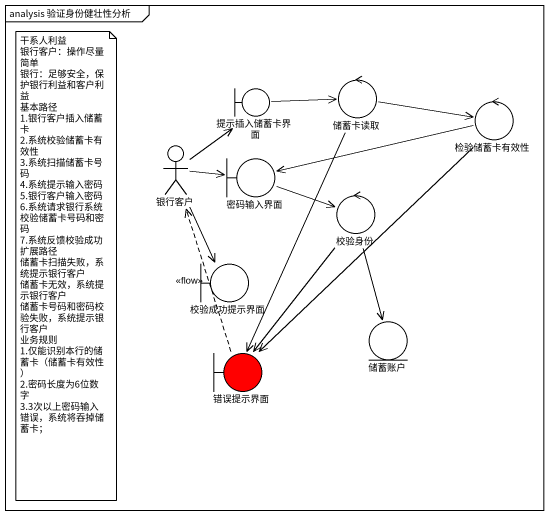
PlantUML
@startuml
mainframe analysis 验证身份健壮性分析
boundary 提示插入储蓄卡界面
control 储蓄卡读取
control 检验储蓄卡有效性
actor 银行客户
boundary 密码输入界面
control 校验身份
boundary 校验成功提示界面
entity 储蓄账户
boundary 错误提示界面 #FF0000
提示插入储蓄卡界面 -right-> 储蓄卡读取
储蓄卡读取 -right-> 检验储蓄卡有效性
储蓄卡读取 --> 错误提示界面
检验储蓄卡有效性 -left-> 密码输入界面
检验储蓄卡有效性 --> 错误提示界面
银行客户 -up-> 提示插入储蓄卡界面
银行客户 -right-> 密码输入界面
银行客户 --> 校验成功提示界面
密码输入界面 -right-> 校验身份
校验身份 --> 储蓄账户
校验身份 --> 错误提示界面
错误提示界面 .up.> 银行客户 : <<flow>>
note as N1
  干系人利益
  银行客户：操作尽量简单
  银行：足够安全，保护银行利益和客户利益
  基本路径
  1.银行客户插入储蓄卡
  2.系统校验储蓄卡有效性
  3.系统扫描储蓄卡号码
  4.系统提示输入密码
  5.银行客户输入密码
  6.系统请求银行系统校验储蓄卡号码和密码
  7.系统反馈校验成功
  扩展路径
  储蓄卡扫描失败，系统提示银行客户
  储蓄卡无效，系统提示银行客户
  储蓄卡号码和密码校验失败，系统提示银行客户
  业务规则
  1.仅能识别本行的储蓄卡（储蓄卡有效性）
  2.密码长度为6位数字
  3.3次以上密码输入错误，系统将吞掉储蓄卡；
end note
@enduml
